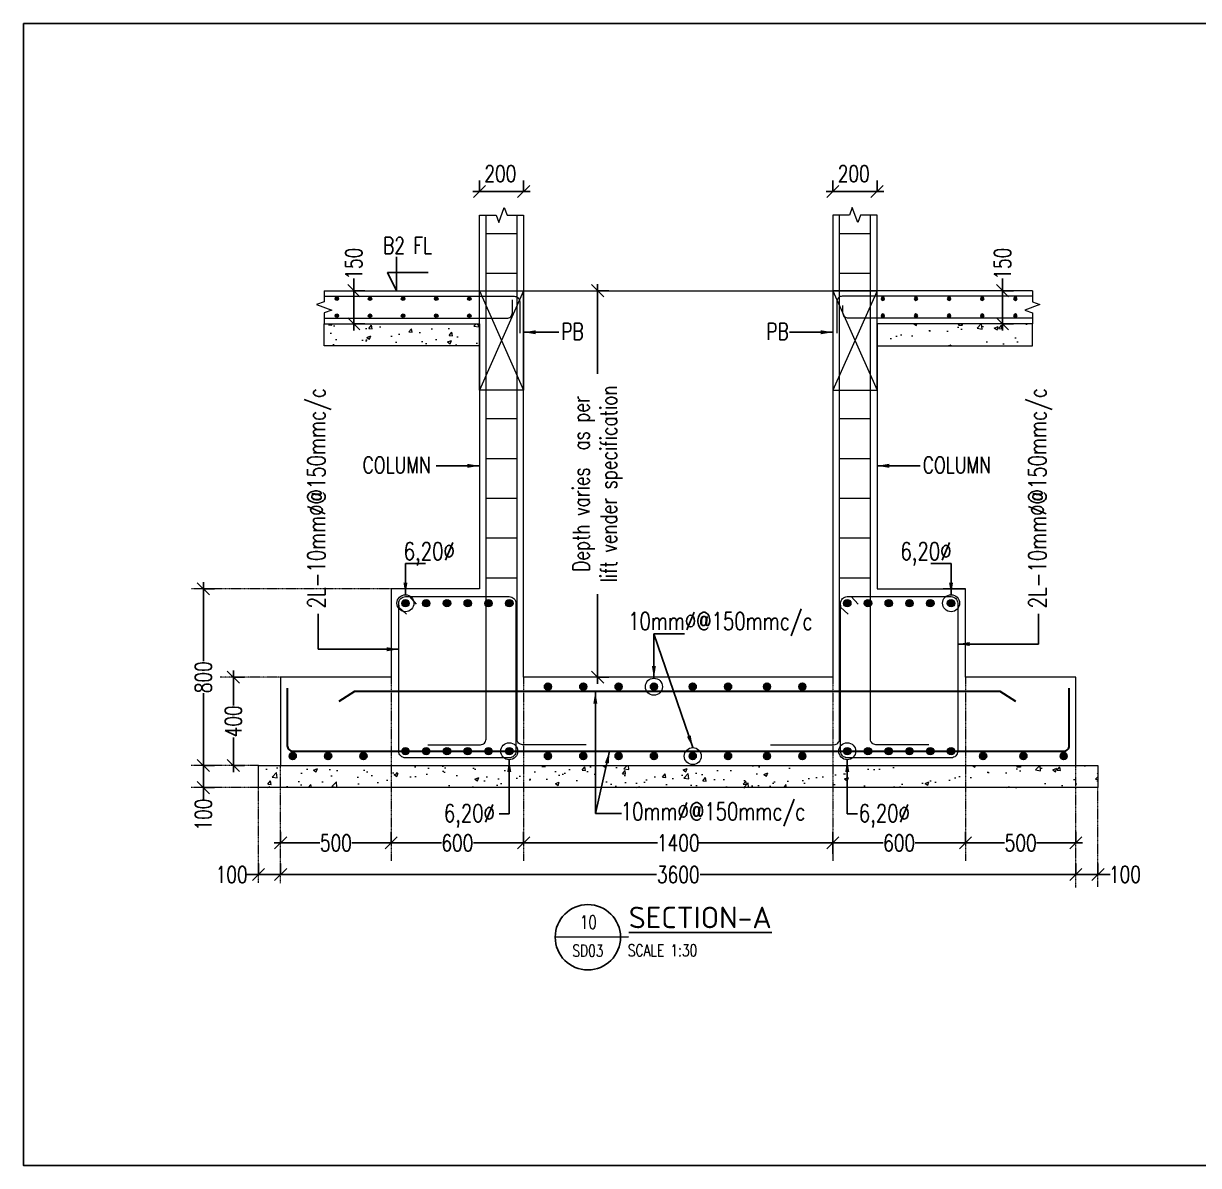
# Model space of a CAD drawing. Header units: millimetres. Extents: x -226110 to 125224, y -84 to 62581.
# Drawn here: x 80516 to 85835, y 22448 to 27619 of the extents above; entities that cross this region are included whole.
import ezdxf
from ezdxf.enums import TextEntityAlignment as Align

# ---------------------------------------------------------------- set-up
doc = ezdxf.new("R2010")
doc.units = ezdxf.units.MM
doc.linetypes.add('CENTER', pattern=[2, 1.25, -0.25, 0.25, -0.25])
doc.linetypes.add('HIDDEN', pattern=[0.375, 0.25, -0.125])
for name, color, linetype, lineweight in [('Geo-BOTM.VERT.DIR', 21, 'Continuous', 30), ('Geo-Dim  Sec & Plan', 250, 'Continuous', 25), ('Geo-Grid L', 250, 'CENTER', 13), ('Geo-Hiden Rein', 156, 'HIDDEN', 5), ('Geo-PCC-PATT', 8, 'Continuous', 9), ('Geo-Rein Bar', 21, 'Continuous', 30), ('Geo-Rein Bar Main', 21, 'Continuous', 30), ('Geo-Rein space B', 234, 'Continuous', 18), ('Geo-Sec Sml', 7, 'Continuous', 25), ('Geo-Section Line', 84, 'Continuous', 18), ('Geo-TEXT', 7, 'Continuous', 30)]:
    doc.layers.add(name, color=color, linetype=linetype, lineweight=lineweight)
doc.layers.add('Geo-Text 100', color=7, linetype='Continuous')
doc.layers.add('GEO-TITTLE HEAD', color=206, linetype='Continuous')
doc.styles.add('Geo T Arial', font='arial.ttf', dxfattribs={"width": 0.75})
doc.styles.add('Geo Txt Narr', font='simplex8.shx')
doc.styles.add('ISCOPEUR', font='isocpeur.ttf')
doc.styles.add('simplex', font='simplex.shx', dxfattribs={"width": 0.75})
doc.styles.get("Standard").update_dxf_attribs({"font": 'arial.ttf'})
doc.dimstyles.new('Geo1-30 Dim 100', dxfattribs={"dimtxt": 75, "dimasz": 55, "dimexe": 50, "dimexo": 0.2, "dimgap": 0.1, "dimtad": 0, "dimdec": 0, "dimdsep": 46, "dimtxsty": 'simplex', "dimblk": 'OBLIQUE', "dimcen": 5, "dimdle": 30, "dimclrd": 252, "dimclre": 252, "dimclrt": 34, "dimadec": 0, "dimazin": 0, "dimtfac": 1, "dimtdec": 0, "dimtmove": 0, "dimatfit": 3, "dimfxl": 100, "dimfxlon": 1, "dimlwd": -1, "dimlwe": -1, "dimarcsym": 0})

# ---------------------------------------------------------------- blocks, each defined once
blk = doc.blocks.new('*U40')
at = {"layer": 'Geo-BOTM.VERT.DIR', "lineweight": 25}
h = blk.add_hatch(color=256, dxfattribs=at)
h.dxf.hatch_style = 1
h.paths.add_polyline_path([(0.08, 0, 1), (-0.08, 0, 1)])
blk.add_circle((0, 0), 0.08, dxfattribs=at)
blk = doc.blocks.new('A$C25b5c20a')
at = {"layer": 'Geo-Hiden Rein', "linetype": 'Continuous'}
h = blk.add_hatch(color=256, dxfattribs=at)
h.dxf.hatch_style = 1
edge = h.paths.add_edge_path()
edge.add_arc((0, 0), 8.11, 0, 360)
blk.add_circle((0, 0), 8.11, dxfattribs=at)
blk = doc.blocks.new('_Oblique')
at = {"color": 0, "linetype": 'ByBlock', "lineweight": -2}
blk.add_line((-0.5, -0.5), (0.5, 0.5), dxfattribs=at)
blk = doc.blocks.new('*D568')
at = {"layer": 'Geo-Dim  Sec & Plan', "color": 252, "transparency": 16777216}
for p, q in [((81680.2, 23909), (81680.2, 23959)), ((82180.2, 23909), (82180.2, 23959))]:
    blk.add_line(p, q, dxfattribs=at)
at = {"layer": 'Geo-Dim  Sec & Plan', "color": 252, "linetype": 'Continuous', "transparency": 16777216}
for p, q in [((81650.2, 23909), (81857.8, 23909)), ((82210.2, 23909), (82002.6, 23909))]:
    blk.add_line(p, q, dxfattribs=at)
at = {"layer": 'Geo-Dim  Sec & Plan', "color": 252, "transparency": 16777216, "xscale": 55, "yscale": 55, "zscale": 55, "rotation": 180}
blk.add_blockref('_Oblique', (81680.2, 23909), dxfattribs=at)
at = {"layer": 'Geo-Dim  Sec & Plan', "color": 252, "transparency": 16777216, "xscale": 55, "yscale": 55, "zscale": 55}
blk.add_blockref('_Oblique', (82180.2, 23909), dxfattribs=at)
at = {"layer": 'Geo-Dim  Sec & Plan', "color": 34, "transparency": 16777216, "insert": (81930.2, 23909), "char_height": 75, "attachment_point": 5, "style": 'simplex'}
blk.add_mtext('500', dxfattribs=at)
blk = doc.blocks.new('*D569')
at = {"layer": 'Geo-Dim  Sec & Plan', "color": 252, "transparency": 16777216}
for p, q in [((82780.2, 23909), (82780.2, 23959)), ((84180.2, 23909), (84180.2, 23859))]:
    blk.add_line(p, q, dxfattribs=at)
at = {"layer": 'Geo-Dim  Sec & Plan', "color": 252, "linetype": 'Continuous', "transparency": 16777216}
for p, q in [((82750.2, 23909), (83386.3, 23909)), ((84210.2, 23909), (83574, 23909))]:
    blk.add_line(p, q, dxfattribs=at)
at = {"layer": 'Geo-Dim  Sec & Plan', "color": 252, "transparency": 16777216, "xscale": 55, "yscale": 55, "zscale": 55, "rotation": 180}
blk.add_blockref('_Oblique', (82780.2, 23909), dxfattribs=at)
at = {"layer": 'Geo-Dim  Sec & Plan', "color": 252, "transparency": 16777216, "xscale": 55, "yscale": 55, "zscale": 55}
blk.add_blockref('_Oblique', (84180.2, 23909), dxfattribs=at)
at = {"layer": 'Geo-Dim  Sec & Plan', "color": 34, "transparency": 16777216, "insert": (83480.2, 23909), "char_height": 75, "attachment_point": 5, "style": 'simplex'}
blk.add_mtext('1400', dxfattribs=at)
blk = doc.blocks.new('*D570')
at = {"layer": 'Geo-Dim  Sec & Plan', "color": 252, "transparency": 16777216}
for p, q in [((84780.2, 23909), (84780.2, 23959)), ((85280.2, 23909), (85280.2, 23959))]:
    blk.add_line(p, q, dxfattribs=at)
at = {"layer": 'Geo-Dim  Sec & Plan', "color": 252, "linetype": 'Continuous', "transparency": 16777216}
for p, q in [((84750.2, 23909), (84957.8, 23909)), ((85310.2, 23909), (85102.6, 23909))]:
    blk.add_line(p, q, dxfattribs=at)
at = {"layer": 'Geo-Dim  Sec & Plan', "color": 252, "transparency": 16777216, "xscale": 55, "yscale": 55, "zscale": 55, "rotation": 180}
blk.add_blockref('_Oblique', (84780.2, 23909), dxfattribs=at)
at = {"layer": 'Geo-Dim  Sec & Plan', "color": 252, "transparency": 16777216, "xscale": 55, "yscale": 55, "zscale": 55}
blk.add_blockref('_Oblique', (85280.2, 23909), dxfattribs=at)
at = {"layer": 'Geo-Dim  Sec & Plan', "color": 34, "transparency": 16777216, "insert": (85030.2, 23909), "char_height": 75, "attachment_point": 5, "style": 'simplex'}
blk.add_mtext('500', dxfattribs=at)
blk = doc.blocks.new('*D571')
at = {"layer": 'Geo-Dim  Sec & Plan', "color": 252, "transparency": 16777216}
for p, q in [((81580.2, 23765.7), (81580.2, 23815.7)), ((81680.2, 23765.7), (81680.2, 23815.7))]:
    blk.add_line(p, q, dxfattribs=at)
at = {"layer": 'Geo-Dim  Sec & Plan', "color": 252, "linetype": 'Continuous', "transparency": 16777216}
for p, q in [((81580.2, 23765.7), (81525.2, 23765.7)), ((81710.2, 23765.7), (81580.2, 23765.7))]:
    blk.add_line(p, q, dxfattribs=at)
at = {"layer": 'Geo-Dim  Sec & Plan', "color": 252, "transparency": 16777216, "xscale": 55, "yscale": 55, "zscale": 55, "rotation": 180}
blk.add_blockref('_Oblique', (81580.2, 23765.7), dxfattribs=at)
at = {"layer": 'Geo-Dim  Sec & Plan', "color": 252, "transparency": 16777216, "xscale": 55, "yscale": 55, "zscale": 55}
blk.add_blockref('_Oblique', (81680.2, 23765.7), dxfattribs=at)
at = {"layer": 'Geo-Dim  Sec & Plan', "color": 34, "transparency": 16777216, "insert": (81458.1, 23765.7), "char_height": 75, "attachment_point": 5, "style": 'simplex'}
blk.add_mtext('100', dxfattribs=at)
blk = doc.blocks.new('*D572')
at = {"layer": 'Geo-Dim  Sec & Plan', "color": 252, "transparency": 16777216}
for p, q in [((85280.2, 23765.9), (85280.2, 23815.9)), ((85380.2, 23765.9), (85380.2, 23815.9))]:
    blk.add_line(p, q, dxfattribs=at)
at = {"layer": 'Geo-Dim  Sec & Plan', "color": 252, "linetype": 'Continuous', "transparency": 16777216}
for p, q in [((85250.2, 23765.9), (85380.2, 23765.9)), ((85380.2, 23765.9), (85435.2, 23765.9))]:
    blk.add_line(p, q, dxfattribs=at)
at = {"layer": 'Geo-Dim  Sec & Plan', "color": 252, "transparency": 16777216, "xscale": 55, "yscale": 55, "zscale": 55, "rotation": 180}
blk.add_blockref('_Oblique', (85280.2, 23765.9), dxfattribs=at)
at = {"layer": 'Geo-Dim  Sec & Plan', "color": 252, "transparency": 16777216, "xscale": 55, "yscale": 55, "zscale": 55}
blk.add_blockref('_Oblique', (85380.2, 23765.9), dxfattribs=at)
at = {"layer": 'Geo-Dim  Sec & Plan', "color": 34, "transparency": 16777216, "insert": (85502.2, 23765.9), "char_height": 75, "attachment_point": 5, "style": 'simplex'}
blk.add_mtext('100', dxfattribs=at)
blk = doc.blocks.new('*D573')
at = {"layer": 'Geo-Dim  Sec & Plan', "color": 252, "transparency": 16777216}
for p, q in [((81680.2, 23765.7), (81680.2, 23815.7)), ((85280.2, 23765.7), (85280.2, 23815.7))]:
    blk.add_line(p, q, dxfattribs=at)
at = {"layer": 'Geo-Dim  Sec & Plan', "color": 252, "linetype": 'Continuous', "transparency": 16777216}
for p, q in [((81650.2, 23765.7), (83381, 23765.7)), ((85310.2, 23765.7), (83579.4, 23765.7))]:
    blk.add_line(p, q, dxfattribs=at)
at = {"layer": 'Geo-Dim  Sec & Plan', "color": 252, "transparency": 16777216, "xscale": 55, "yscale": 55, "zscale": 55, "rotation": 180}
blk.add_blockref('_Oblique', (81680.2, 23765.7), dxfattribs=at)
at = {"layer": 'Geo-Dim  Sec & Plan', "color": 252, "transparency": 16777216, "xscale": 55, "yscale": 55, "zscale": 55}
blk.add_blockref('_Oblique', (85280.2, 23765.7), dxfattribs=at)
at = {"layer": 'Geo-Dim  Sec & Plan', "color": 34, "transparency": 16777216, "insert": (83480.2, 23765.7), "char_height": 75, "attachment_point": 5, "style": 'simplex'}
blk.add_mtext('3600', dxfattribs=at)
blk = doc.blocks.new('*D562')
at = {"layer": 'Geo-Dim  Sec & Plan', "color": 252, "transparency": 16777216}
for p, q in [((81330.4, 24259.1), (81380.4, 24259.1)), ((81330.4, 24159.1), (81380.4, 24159.1))]:
    blk.add_line(p, q, dxfattribs=at)
at = {"layer": 'Geo-Dim  Sec & Plan', "color": 252, "linetype": 'Continuous', "transparency": 16777216}
for p, q in [((81330.4, 24259.1), (81330.4, 24129.1)), ((81330.4, 24159.1), (81330.4, 24104.1))]:
    blk.add_line(p, q, dxfattribs=at)
at = {"layer": 'Geo-Dim  Sec & Plan', "color": 252, "transparency": 16777216, "xscale": 55, "yscale": 55, "zscale": 55}
for p, rotation in [((81330.4, 24259.1), 90), ((81330.4, 24159.1), 270)]:
    blk.add_blockref('_Oblique', p, dxfattribs=dict(at, rotation=rotation))
at = {"layer": 'Geo-Dim  Sec & Plan', "color": 34, "transparency": 16777216, "insert": (81330.4, 24037), "char_height": 75, "attachment_point": 5, "rotation": 90, "style": 'simplex'}
blk.add_mtext('100', dxfattribs=at)
blk = doc.blocks.new('*D563')
at = {"layer": 'Geo-Dim  Sec & Plan', "color": 252, "linetype": 'Continuous', "transparency": 16777216}
for p, q in [((81466.2, 24689.1), (81466.2, 24531.5)), ((81466.2, 24229.1), (81466.2, 24386.7))]:
    blk.add_line(p, q, dxfattribs=at)
at = {"layer": 'Geo-Dim  Sec & Plan', "color": 252, "transparency": 16777216}
for p, q in [((81466.2, 24659.1), (81516.2, 24659.1)), ((81466.2, 24259.1), (81516.2, 24259.1))]:
    blk.add_line(p, q, dxfattribs=at)
at = {"layer": 'Geo-Dim  Sec & Plan', "color": 252, "transparency": 16777216, "xscale": 55, "yscale": 55, "zscale": 55}
for p, rotation in [((81466.2, 24659.1), 90), ((81466.2, 24259.1), 270)]:
    blk.add_blockref('_Oblique', p, dxfattribs=dict(at, rotation=rotation))
at = {"layer": 'Geo-Dim  Sec & Plan', "color": 34, "transparency": 16777216, "insert": (81466.2, 24459.1), "char_height": 75, "attachment_point": 5, "rotation": 90, "style": 'simplex'}
blk.add_mtext('400', dxfattribs=at)
blk = doc.blocks.new('*D564')
at = {"layer": 'Geo-Dim  Sec & Plan', "color": 252, "linetype": 'Continuous', "transparency": 16777216}
for p, q in [((83115.2, 26439.1), (83115.2, 26032.4)), ((83115.2, 24629.1), (83115.2, 25035.8))]:
    blk.add_line(p, q, dxfattribs=at)
at = {"layer": 'Geo-Dim  Sec & Plan', "color": 252, "transparency": 16777216}
for p, q in [((83115.2, 26409.1), (83165.2, 26409.1)), ((83115.2, 24659.1), (83165.2, 24659.1))]:
    blk.add_line(p, q, dxfattribs=at)
at = {"layer": 'Geo-Dim  Sec & Plan', "color": 252, "transparency": 16777216, "xscale": 55, "yscale": 55, "zscale": 55}
for p, rotation in [((83115.2, 26409.1), 90), ((83115.2, 24659.1), 270)]:
    blk.add_blockref('_Oblique', p, dxfattribs=dict(at, rotation=rotation))
at = {"layer": 'Geo-Dim  Sec & Plan', "color": 34, "transparency": 16777216, "insert": (83115.2, 25534.1), "char_height": 75, "attachment_point": 5, "rotation": 90, "style": 'simplex'}
blk.add_mtext('{\\C1;Depth varies  as per\\Plift vender specification}', dxfattribs=at)
blk = doc.blocks.new('*D565')
at = {"layer": 'Geo-Dim  Sec & Plan', "color": 252, "transparency": 16777216}
for p, q in [((82180.2, 23909), (82180.2, 23959)), ((82780.2, 23909), (82780.2, 23959))]:
    blk.add_line(p, q, dxfattribs=at)
at = {"layer": 'Geo-Dim  Sec & Plan', "color": 252, "linetype": 'Continuous', "transparency": 16777216}
for p, q in [((82150.2, 23909), (82407.8, 23909)), ((82810.2, 23909), (82552.6, 23909))]:
    blk.add_line(p, q, dxfattribs=at)
at = {"layer": 'Geo-Dim  Sec & Plan', "color": 252, "transparency": 16777216, "xscale": 55, "yscale": 55, "zscale": 55, "rotation": 180}
blk.add_blockref('_Oblique', (82180.2, 23909), dxfattribs=at)
at = {"layer": 'Geo-Dim  Sec & Plan', "color": 252, "transparency": 16777216, "xscale": 55, "yscale": 55, "zscale": 55}
blk.add_blockref('_Oblique', (82780.2, 23909), dxfattribs=at)
at = {"layer": 'Geo-Dim  Sec & Plan', "color": 34, "transparency": 16777216, "insert": (82480.2, 23909), "char_height": 75, "attachment_point": 5, "style": 'simplex'}
blk.add_mtext('600', dxfattribs=at)
blk = doc.blocks.new('*D566')
at = {"layer": 'Geo-Dim  Sec & Plan', "color": 252, "transparency": 16777216}
for p, q in [((84180.2, 23909), (84180.2, 23959)), ((84780.2, 23909), (84780.2, 23959))]:
    blk.add_line(p, q, dxfattribs=at)
at = {"layer": 'Geo-Dim  Sec & Plan', "color": 252, "linetype": 'Continuous', "transparency": 16777216}
for p, q in [((84150.2, 23909), (84407.8, 23909)), ((84810.2, 23909), (84552.6, 23909))]:
    blk.add_line(p, q, dxfattribs=at)
at = {"layer": 'Geo-Dim  Sec & Plan', "color": 252, "transparency": 16777216, "xscale": 55, "yscale": 55, "zscale": 55, "rotation": 180}
blk.add_blockref('_Oblique', (84180.2, 23909), dxfattribs=at)
at = {"layer": 'Geo-Dim  Sec & Plan', "color": 252, "transparency": 16777216, "xscale": 55, "yscale": 55, "zscale": 55}
blk.add_blockref('_Oblique', (84780.2, 23909), dxfattribs=at)
at = {"layer": 'Geo-Dim  Sec & Plan', "color": 34, "transparency": 16777216, "insert": (84480.2, 23909), "char_height": 75, "attachment_point": 5, "style": 'simplex'}
blk.add_mtext('600', dxfattribs=at)
blk = doc.blocks.new('*D567')
at = {"layer": 'Geo-Dim  Sec & Plan', "color": 252, "linetype": 'Continuous', "transparency": 16777216}
for p, q in [((81330.4, 25089.1), (81330.4, 24731.5)), ((81330.4, 24229.1), (81330.4, 24586.7))]:
    blk.add_line(p, q, dxfattribs=at)
at = {"layer": 'Geo-Dim  Sec & Plan', "color": 252, "transparency": 16777216}
for p, q in [((81330.4, 25059.1), (81380.4, 25059.1)), ((81330.4, 24259.1), (81380.4, 24259.1))]:
    blk.add_line(p, q, dxfattribs=at)
at = {"layer": 'Geo-Dim  Sec & Plan', "color": 252, "transparency": 16777216, "xscale": 55, "yscale": 55, "zscale": 55}
for p, rotation in [((81330.4, 25059.1), 90), ((81330.4, 24259.1), 270)]:
    blk.add_blockref('_Oblique', p, dxfattribs=dict(at, rotation=rotation))
at = {"layer": 'Geo-Dim  Sec & Plan', "color": 34, "transparency": 16777216, "insert": (81330.4, 24659.1), "char_height": 75, "attachment_point": 5, "rotation": 90, "style": 'simplex'}
blk.add_mtext('800', dxfattribs=at)
blk = doc.blocks.new('GEO TITLE HEAD NAME')
at = {"layer": 'GEO-TITTLE HEAD'}
blk.add_line((-11.2, -0.15), (-0.11, -0.09), dxfattribs=at)
blk.add_circle((-6.27, -0.15), 4.93, dxfattribs=at)
at = {"layer": 'Geo-Sec Sml', "lineweight": 18, "ltscale": 0.1, "style": 'Geo T Arial'}
blk.add_attdef('WALL_SECTION', text='', height=3, dxfattribs=at).set_placement((-6.38, 3.46), align=Align.MIDDLE)
at = {"layer": 'Geo-Sec Sml', "color": 84, "style": 'Geo Txt Narr'}
blk.add_attdef('DRAWING-REF', text='', height=2.5, dxfattribs=at).set_placement((-6.38, -2.37), align=Align.MIDDLE)
at = {"layer": 'Geo-TEXT', "style": 'Geo T Arial'}
blk.add_attdef('%%ULAYOUT', (-0.1, 1.21), '', height=4, dxfattribs=at)
at = {"layer": 'Geo-TEXT'}
blk.add_attdef('SCALE', (-0.24, -3.03), '', height=2, dxfattribs=at)
blk = doc.blocks.new('*D574')
at = {"layer": 'Geo-Dim  Sec & Plan', "color": 252, "linetype": 'Continuous', "transparency": 16777216}
for p, q in [((84948.4, 26409.1), (84948.4, 26464.1)), ((84948.4, 26229.1), (84948.4, 26409.1))]:
    blk.add_line(p, q, dxfattribs=at)
at = {"layer": 'Geo-Dim  Sec & Plan', "color": 252, "transparency": 16777216}
for p, q in [((84948.4, 26409.1), (84998.4, 26409.1)), ((84948.4, 26259.1), (84998.4, 26259.1))]:
    blk.add_line(p, q, dxfattribs=at)
at = {"layer": 'Geo-Dim  Sec & Plan', "color": 252, "transparency": 16777216, "xscale": 55, "yscale": 55, "zscale": 55}
for p, rotation in [((84948.4, 26409.1), 90), ((84948.4, 26259.1), 270)]:
    blk.add_blockref('_Oblique', p, dxfattribs=dict(at, rotation=rotation))
at = {"layer": 'Geo-Dim  Sec & Plan', "color": 34, "transparency": 16777216, "insert": (84948.4, 26531.2), "char_height": 75, "attachment_point": 5, "rotation": 90, "style": 'simplex'}
blk.add_mtext('150', dxfattribs=at)
blk = doc.blocks.new('A$C65e3057c')
at = {"layer": 'Geo-Rein space B'}
h = blk.add_hatch(color=256, dxfattribs=at)
h.dxf.hatch_style = 1
edge = h.paths.add_edge_path()
edge.add_arc((0, 0), 16.9, 0, 360)
blk.add_circle((0, 0), 16.9, dxfattribs=at)
blk = doc.blocks.new('*U575')
blk.add_blockref('A$C65e3057c', (0, 0))
blk = doc.blocks.new('*U576')
at = {"color": 0, "linetype": 'ByBlock', "lineweight": -2, "transparency": 16777216}
for p in [(71849.8, 25034.3), (71943.8, 25034.3), (72037.8, 25034.3), (72131.8, 25034.3), (72225.8, 25034.3), (72319.8, 25034.3), (71849.8, 24364.3), (71943.8, 24364.3), (72037.8, 24364.3), (72131.8, 24364.3), (72225.8, 24364.3), (72319.8, 24364.3)]:
    blk.add_blockref('*U575', p, dxfattribs=at)
blk = doc.blocks.new('*U577')
blk.add_blockref('A$C65e3057c', (0, 0))
blk = doc.blocks.new('*U578')
at = {"color": 0, "linetype": 'ByBlock', "lineweight": -2, "transparency": 16777216}
for p in [(71849.8, 25034.3), (71943.8, 25034.3), (72037.8, 25034.3), (72131.8, 25034.3), (72225.8, 25034.3), (72319.8, 25034.3), (71849.8, 24364.3), (71943.8, 24364.3), (72037.8, 24364.3), (72131.8, 24364.3), (72225.8, 24364.3), (72319.8, 24364.3)]:
    blk.add_blockref('*U577', p, dxfattribs=at)
blk = doc.blocks.new('*D581')
at = {"layer": 'Geo-Dim  Sec & Plan', "color": 252, "transparency": 16777216}
for p, q in [((82580.2, 26858.1), (82580.2, 26908.1)), ((82780.2, 26858.1), (82780.2, 26908.1))]:
    blk.add_line(p, q, dxfattribs=at)
at = {"layer": 'Geo-Dim  Sec & Plan', "color": 252, "linetype": 'Continuous', "transparency": 16777216}
blk.add_line((82550.2, 26858.1), (82810.2, 26858.1), dxfattribs=at)
at = {"layer": 'Geo-Dim  Sec & Plan', "color": 252, "transparency": 16777216, "xscale": 55, "yscale": 55, "zscale": 55, "rotation": 180}
blk.add_blockref('_Oblique', (82580.2, 26858.1), dxfattribs=at)
at = {"layer": 'Geo-Dim  Sec & Plan', "color": 252, "transparency": 16777216, "xscale": 55, "yscale": 55, "zscale": 55}
blk.add_blockref('_Oblique', (82780.2, 26858.1), dxfattribs=at)
at = {"layer": 'Geo-Dim  Sec & Plan', "color": 34, "transparency": 16777216, "insert": (82674.7, 26939.2), "char_height": 75, "attachment_point": 5, "style": 'simplex'}
blk.add_mtext('200', dxfattribs=at)
blk = doc.blocks.new('*D582')
at = {"layer": 'Geo-Dim  Sec & Plan', "color": 252, "transparency": 16777216}
for p, q in [((84180.2, 26858.1), (84180.2, 26908.1)), ((84380.2, 26858.1), (84380.2, 26908.1))]:
    blk.add_line(p, q, dxfattribs=at)
at = {"layer": 'Geo-Dim  Sec & Plan', "color": 252, "linetype": 'Continuous', "transparency": 16777216}
blk.add_line((84150.2, 26858.1), (84410.2, 26858.1), dxfattribs=at)
at = {"layer": 'Geo-Dim  Sec & Plan', "color": 252, "transparency": 16777216, "xscale": 55, "yscale": 55, "zscale": 55, "rotation": 180}
blk.add_blockref('_Oblique', (84180.2, 26858.1), dxfattribs=at)
at = {"layer": 'Geo-Dim  Sec & Plan', "color": 252, "transparency": 16777216, "xscale": 55, "yscale": 55, "zscale": 55}
blk.add_blockref('_Oblique', (84380.2, 26858.1), dxfattribs=at)
at = {"layer": 'Geo-Dim  Sec & Plan', "color": 34, "transparency": 16777216, "insert": (84274.7, 26939.2), "char_height": 75, "attachment_point": 5, "style": 'simplex'}
blk.add_mtext('200', dxfattribs=at)
blk = doc.blocks.new('*D583')
at = {"layer": 'Geo-Dim  Sec & Plan', "color": 252, "linetype": 'Continuous', "transparency": 16777216}
for p, q in [((82011.5, 26409.1), (82011.5, 26464.1)), ((82011.5, 26229.1), (82011.5, 26409.1))]:
    blk.add_line(p, q, dxfattribs=at)
at = {"layer": 'Geo-Dim  Sec & Plan', "color": 252, "transparency": 16777216}
for p, q in [((82011.5, 26409.1), (82061.5, 26409.1)), ((82011.5, 26259.1), (82061.5, 26259.1))]:
    blk.add_line(p, q, dxfattribs=at)
at = {"layer": 'Geo-Dim  Sec & Plan', "color": 252, "transparency": 16777216, "xscale": 55, "yscale": 55, "zscale": 55}
for p, rotation in [((82011.5, 26409.1), 90), ((82011.5, 26259.1), 270)]:
    blk.add_blockref('_Oblique', p, dxfattribs=dict(at, rotation=rotation))
at = {"layer": 'Geo-Dim  Sec & Plan', "color": 34, "transparency": 16777216, "insert": (82011.5, 26531.2), "char_height": 75, "attachment_point": 5, "rotation": 90, "style": 'simplex'}
blk.add_mtext('150', dxfattribs=at)

msp = doc.modelspace()

# ---------------------------------------------------------------- hatches: boundary and pattern name
at = {"layer": 'Geo-PCC-PATT'}
h = msp.add_hatch(dxfattribs=at)
h.set_pattern_fill('AR-CONC', color=256)
h.set_pattern_definition([(50, (24665.47, 15847.42), (182.18467, -15.9391), [19.05, -209.55]), (355, (24665.47, 15847.42), (-35.2434, 191.05685), [15.24, -167.6406]), (100.45144, (24680.65, 15846.1), (146.94125, 175.11775), [16.19, -178.09024]), (46.1842, (24665.47, 15898.22), (271.079, -42.0423), [28.575, -314.325]), (96.63556, (24688.06, 15894.72), (237.4041, 247.4261), [24.285, -267.1356]), (351.18415, (24665.47, 15898.22), (237.4041, 247.4261), [22.86, -251.4597]), (21, (24690.87, 15885.52), (151.6144, -102.2652), [19.05, -209.55]), (326, (24690.87, 15885.52), (61.802, 184.18797), [15.24, -167.64]), (71.45144, (24703.5, 15877), (213.4164, 81.92277), [16.19, -178.08994]), (37.5, (24665.47, 15847.424), (3.0886, 84.55504), [0, -165.608, 0, -170.18, 0, -168.275]), (7.5, (24665.47, 15847.42), (66.81966, 100.18057), [0, -97.028, 0, -161.798, 0, -64.135]), (327.5, (24608.83, 15847.424), (135.590595, -5.728744), [0, -63.5, 0, -198.12, 0, -262.89]), (317.5, (24583.43, 15847.42), (148.12918, 25.4265), [0, -82.55, 0, -131.572, 0, -186.69])])
h.paths.add_polyline_path([(81877.1, 26259.1), (82580.2, 26259.1), (82580.2, 26159.1), (81877.1, 26159.1)])
h = msp.add_hatch(dxfattribs=at)
h.set_pattern_fill('AR-CONC', color=256)
h.set_pattern_definition([(50, (23215.47, 15847.42), (182.18467, -15.9391), [19.05, -209.55]), (355, (23215.47, 15847.42), (-35.2434, 191.05685), [15.24, -167.6406]), (100.45144, (23230.65, 15846.1), (146.94125, 175.11775), [16.19, -178.09024]), (46.1842, (23215.47, 15898.22), (271.07904, -42.0423), [28.575, -314.325]), (96.63556, (23238.06, 15894.72), (237.4041, 247.4261), [24.285, -267.1356]), (351.18415, (23215.47, 15898.22), (237.4041, 247.4261), [22.86, -251.4597]), (21, (23240.87, 15885.52), (151.6144, -102.2652), [19.05, -209.55]), (326, (23240.87, 15885.52), (61.80203, 184.18797), [15.24, -167.64]), (71.45144, (23253.5, 15877), (213.4164, 81.92277), [16.19, -178.08994]), (37.5, (23215.47, 15847.424), (3.0886, 84.55504), [0, -165.608, 0, -170.18, 0, -168.275]), (7.5, (23215.47, 15847.42), (66.81966, 100.18057), [0, -97.028, 0, -161.798, 0, -64.135]), (327.5, (23158.83, 15847.424), (135.590595, -5.728744), [0, -63.5, 0, -198.12, 0, -262.89]), (317.5, (23133.43, 15847.42), (148.12918, 25.4265), [0, -82.55, 0, -131.572, 0, -186.69])])
h.paths.add_polyline_path([(85083.2, 26259.1), (84380.2, 26259.1), (84380.2, 26159.1), (85083.2, 26159.1)])
h = msp.add_hatch(dxfattribs=at)
h.set_pattern_fill('AR-CONC', color=256)
h.set_pattern_definition([(50, (23480.64, 13847.42), (182.18467, -15.9391), [19.05, -209.55]), (355, (23480.64, 13847.42), (-35.2434, 191.05685), [15.24, -167.6406]), (100.45144, (23495.82, 13846.1), (146.94125, 175.11775), [16.19, -178.09024]), (46.1842, (23480.64, 13898.22), (271.07904, -42.0423), [28.575, -314.325]), (96.63556, (23503.23, 13894.72), (237.4041, 247.4261), [24.285, -267.1356]), (351.18415, (23480.64, 13898.22), (237.4041, 247.4261), [22.86, -251.4597]), (21, (23506.04, 13885.52), (151.6144, -102.2652), [19.05, -209.55]), (326, (23506.04, 13885.52), (61.80203, 184.18797), [15.24, -167.64]), (71.45144, (23518.67, 13877), (213.4164, 81.92277), [16.19, -178.08994]), (37.5, (23480.636, 13847.424), (3.0886, 84.55504), [0, -165.608, 0, -170.18, 0, -168.275]), (7.5, (23480.64, 13847.42), (66.81966, 100.18057), [0, -97.028, 0, -161.798, 0, -64.135]), (327.5, (23423.994, 13847.424), (135.590595, -5.728744), [0, -63.5, 0, -198.12, 0, -262.89]), (317.5, (23398.59, 13847.42), (148.12918, 25.4265), [0, -82.55, 0, -131.572, 0, -186.69])])
h.paths.add_polyline_path([(81580.2, 24259.1), (85380.2, 24259.1), (85380.2, 24159.1), (81580.2, 24159.1)])

# ---------------------------------------------------------------- linework, layer by layer
msp.add_lwpolyline([(80516.1, 27619.1), (103741.2, 27619.1), (103741.2, 22448.1), (80516.1, 22448.1)], close=True)
at = {"color": 1}
msp.add_lwpolyline([(82204.8, 26562), (82204.8, 26409.1), (82164.4, 26491), (82348.7, 26491)], dxfattribs=at)
at = {"layer": 'Geo-Grid L'}
for p, q in [((82180.2, 24659.1), (82180.2, 23828)), ((82780.2, 24659.1), (82780.2, 23828)), ((84180.2, 24659.1), (84180.2, 23828)), ((84780.2, 24659.1), (84780.2, 23828))]:
    msp.add_line(p, q, dxfattribs=at)
for points in [[(82180.2, 25059.1), (81276.9, 25059.1)], [(81680.2, 24659.1), (81405.7, 24659.1)], [(81580.2, 24259.1), (81275, 24259.1)], [(81680.2, 23727), (81680.2, 24259.1)], [(85280.2, 23707.5), (85280.2, 24259.1)], [(81580.2, 24159.1), (81275, 24159.1)], [(81580.2, 23727.6), (81580.2, 24159.1)], [(85380.2, 23710.1), (85380.2, 24159.1)]]:
    msp.add_lwpolyline(points, dxfattribs=at)
at = {"layer": 'Geo-Hiden Rein', "linetype": 'Continuous'}
for p, q in [((82750.2, 26667.3), (82610.2, 26667.3)), ((84350.2, 26667.3), (84210.2, 26667.3)), ((82750.2, 26487.3), (82610.2, 26487.3)), ((84350.2, 26487.3), (84210.2, 26487.3)), ((82750.2, 25828.3), (82610.2, 25828.3)), ((84350.2, 25828.3), (84210.2, 25828.3)), ((82750.2, 25648.3), (82610.2, 25648.3)), ((84350.2, 25648.3), (84210.2, 25648.3)), ((82750.2, 25468.3), (82610.2, 25468.3)), ((84350.2, 25468.3), (84210.2, 25468.3)), ((82750.2, 25288.3), (82610.2, 25288.3)), ((84350.2, 25288.3), (84210.2, 25288.3)), ((82750.2, 25108.3), (82610.2, 25108.3)), ((84350.2, 25108.3), (84210.2, 25108.3))]:
    msp.add_line(p, q, dxfattribs=at)
for points in [[(82345.8, 24353.3), (82585.2, 24353.3, 0.414214), (82610.2, 24378.3), (82610.2, 26751.8)], [(83063.3, 24353.3), (82775.2, 24353.3, -0.414214), (82750.2, 24378.3), (82750.2, 26751.8)], [(83897.1, 24353.3), (84185.2, 24353.3, 0.414214), (84210.2, 24378.3), (84210.2, 26751.8)], [(84614.6, 24353.3), (84375.2, 24353.3, -0.414214), (84350.2, 24378.3), (84350.2, 26751.8)], [(81877.1, 26384.1), (82737.6, 26384.1, -0.414214), (82762.6, 26359.1), (82762.6, 26216.4)], [(85083.2, 26384.1), (84222.8, 26384.1, 0.414214), (84197.8, 26359.1), (84197.8, 26216.4)], [(81877.1, 26284.1), (82704.4, 26284.1, 0.414214), (82729.4, 26309.1), (82729.4, 26367.6)], [(85083.2, 26284.1), (84251, 26284.1, -0.414214), (84226, 26309.1), (84226, 26342.8)]]:
    msp.add_lwpolyline(points, format="xyb", dxfattribs=at)
at = {"layer": 'Geo-Rein Bar', "lineweight": 30}
msp.add_lwpolyline([(81710.2, 24609.2), (81710.2, 24348.9, 0.414214), (81735.2, 24323.9), (85225.2, 24323.9, 0.414214), (85250.2, 24348.9), (85250.2, 24609.2)], format="xyb", dxfattribs=at)
msp.add_lwpolyline([(85008.8, 24548.4), (84937, 24594.1), (82014.9, 24594.1), (81943.1, 24548.4)], dxfattribs=at)
at = {"layer": 'Geo-Rein space B'}
for points in [[(82245.2, 25024.1), (82715.2, 25024.1, -0.414214), (82745.2, 24994.1), (82745.2, 24324.1, -0.414214), (82715.2, 24294.1), (82245.2, 24294.1, -0.414214), (82215.2, 24324.1), (82215.2, 24994.1, -0.414214)], [(84245.2, 25024.1), (84715.2, 25024.1, -0.414214), (84745.2, 24994.1), (84745.2, 24324.1, -0.414214), (84715.2, 24294.1), (84245.2, 24294.1, -0.414214), (84215.2, 24324.1), (84215.2, 24994.1, -0.414214)]]:
    msp.add_lwpolyline(points, format="xyb", close=True, dxfattribs=at)
for points in [[(82253.3, 25024.1), (82263.5, 25024.1), (82294.3, 24990)], [(84253.2, 25024.1), (84263.5, 25024.1), (84294.2, 24990)], [(82215.2, 24986), (82215.2, 24975.8), (82249.3, 24945)], [(84215.2, 24986), (84215.2, 24975.8), (84249.2, 24945)]]:
    msp.add_lwpolyline(points, dxfattribs=at)
at = {"layer": 'Geo-Section Line'}
for p, q in [((81877.1, 26409.1), (82580.2, 26409.1)), ((85083.2, 26409.1), (84180.2, 26409.1))]:
    msp.add_line(p, q, dxfattribs=at)
for points in [[(82580.2, 26409.1), (82580.2, 26751.8), (82655.2, 26751.8), (82667.7, 26717.4), (82692.7, 26786.1), (82705.2, 26751.8), (82780.2, 26751.8), (82780.2, 26409.1)], [(81877.1, 26409.1), (81877.1, 26359.1), (81842.8, 26346.6), (81911.5, 26321.6), (81877.1, 26309.1), (81877.1, 26259.1)], [(82780.2, 26409.1), (82580.2, 25959.1)], [(82580.2, 26409.1), (82780.2, 25959.1)], [(82780.2, 24659.1), (82780.2, 25059.1), (82780.2, 26409.1)], [(84180.2, 26409.1), (84180.2, 24659.1)], [(84180.2, 26409.1), (84380.2, 25959.1)], [(84380.2, 26409.1), (84180.2, 25959.1)], [(85083.2, 26409.1), (85083.2, 26359.1), (85117.6, 26346.6), (85048.9, 26321.6), (85083.2, 26309.1), (85083.2, 26259.1)], [(82580.2, 26259.1), (82580.2, 25059.1), (82180.2, 25059.1), (82180.2, 24659.1), (81680.2, 24659.1), (81680.2, 24259.1)], [(84380.2, 26259.1), (84380.2, 25059.1), (84780.2, 25059.1)], [(84780.2, 24659.1), (84780.2, 25059.1), (84680.2, 25059.1)], [(84180.2, 24659.1), (82780.2, 24659.1)], [(85280.2, 24259.1), (85280.2, 24659.1), (84780.2, 24659.1)]]:
    msp.add_lwpolyline(points, dxfattribs=at)
for points in [[(84380.2, 26409.1), (84380.2, 26751.8), (84305.2, 26751.8), (84292.7, 26717.4), (84267.7, 26786.1), (84255.2, 26751.8), (84180.2, 26751.8), (84180.2, 26409.1)], [(82580.2, 26409.1), (82780.2, 26409.1), (82780.2, 25959.1), (82580.2, 25959.1)], [(84380.2, 26409.1), (84180.2, 26409.1), (84180.2, 25959.1), (84380.2, 25959.1)], [(81877.1, 26259.1), (82580.2, 26259.1), (82580.2, 26159.1), (81877.1, 26159.1)], [(85083.2, 26259.1), (84380.2, 26259.1), (84380.2, 26159.1), (85083.2, 26159.1)], [(81580.2, 24259.1), (85380.2, 24259.1), (85380.2, 24159.1), (81580.2, 24159.1)]]:
    msp.add_lwpolyline(points, close=True, dxfattribs=at)
at = {"layer": 'Geo-Section Line', "color": 78}
msp.add_lwpolyline([(82780.2, 26409.1), (84180.2, 26409.1)], dxfattribs=at)
at = {"layer": 'Geo-Section Line'}
for centre in [(82245.2, 24994.1), (84715.2, 24994.1), (83370, 24616.2), (82715.2, 24324.1), (84245.2, 24324.1), (83546, 24302)]:
    msp.add_circle(centre, 38.6, dxfattribs=at)

# ---------------------------------------------------------------- block references
for name, p in [('A$C25b5c20a', (81934.6, 26373)), ('A$C25b5c20a', (82084.6, 26373)), ('A$C25b5c20a', (82234.6, 26373)), ('A$C25b5c20a', (82384.6, 26373)), ('A$C25b5c20a', (82534.6, 26373)), ('A$C25b5c20a', (81934.6, 26296.1)), ('A$C25b5c20a', (82084.6, 26296.1)), ('A$C25b5c20a', (82234.6, 26296.1)), ('A$C25b5c20a', (82384.6, 26296.1)), ('A$C25b5c20a', (82534.6, 26296.1)), ('*U576', (10395.4, -40.2)), ('*U578', (12395.4, -40.2)), ('A$C65e3057c', (82245.2, 24324.1)), ('A$C65e3057c', (82715.2, 24324.1))]:
    msp.add_blockref(name, p)
at = {"xscale": -1}
for p in [(84406.3, 26373), (84556.3, 26373), (84706.3, 26373), (84856.3, 26373), (85006.3, 26373), (84406.3, 26296.1), (84556.3, 26296.1), (84706.3, 26296.1), (84856.3, 26296.1), (85006.3, 26296.1)]:
    msp.add_blockref('A$C25b5c20a', p, dxfattribs=at)
at = {"layer": 'Geo-Rein Bar Main', "yscale": 200, "zscale": 200}
for p, xscale, rotation in [((82890, 24616.2), -200, 90), ((83050, 24616.2), -200, 90), ((83210, 24616.2), -200, 90), ((83370, 24616.2), -200, 90), ((83546, 24616.2), -200, 90), ((83706, 24616.2), -200, 90), ((83882, 24616.2), -200, 90), ((84042, 24616.2), -200, 90), ((81735.2, 24302), 200, 90), ((81895.2, 24302), 200, 90), ((82055.2, 24302), 200, 90), ((82890, 24302), 200, 90), ((83050, 24302), 200, 90), ((83210, 24302), 200, 90), ((83370, 24302), 200, 90), ((83546, 24302), 200, 90), ((83706, 24302), 200, 90), ((83882, 24302), 200, 90), ((84042, 24302), 200, 90), ((84860.5, 24302), 200, 90.00000000000001), ((85042.8, 24302), 200, 90.00000000000001), ((85225.2, 24302), 200, 90.00000000000001)]:
    msp.add_blockref('*U40', p, dxfattribs=dict(at, xscale=xscale, rotation=rotation))
at = {"layer": 'GEO-TITTLE HEAD'}
ref = msp.add_blockref('GEO TITLE HEAD NAME', (83259, 23486.2), dxfattribs=dict(at, xscale=30, yscale=30, zscale=30))
ref.add_attrib('%%ULAYOUT', '%%uSECTION-A', (83256.2, 23522.5), dxfattribs={"color": 7, "ltscale": 0.5, "height": 97.5, "style": 'ISCOPEUR'})
ref.add_attrib('SCALE', 'SCALE 1:30', (83251.9, 23395.4), dxfattribs={"color": 7, "ltscale": 0.5, "height": 54, "style": 'simplex', "width": 0.75})
ref.add_attrib('DRAWING-REF', 'SD03', dxfattribs={"color": 1, "ltscale": 0.5, "height": 54, "style": 'simplex', "width": 0.75}).set_placement((83071.4, 23420.8), align=Align.MIDDLE)
ref.add_attrib('WALL_SECTION', '10', (83034.5, 23519.5), dxfattribs={"color": 1, "lineweight": 18, "ltscale": 0.1, "height": 60, "style": 'simplex', "width": 0.75})

# ---------------------------------------------------------------- texts
at = {"layer": 'Geo-Text 100', "style": 'simplex', "width": 0.75}
for s, height, p in [('B2 FL', 75, (82144.1, 26576.3)), ('PB', 75, (82950.9, 26187.1)), ('PB', 75, (83879.1, 26187.1)), ('COLUMN', 75, (82051.4, 25582.3)), ('COLUMN', 75, (84587.5, 25582.3)), ('6,20%%C', 80, (82237.2, 25189.6)), ('6,20%%C', 80, (84486, 25189.6)), ('10mm%%C@150mmc/c', 80, (83253.1, 24873.5)), ('10mm%%C@150mmc/c', 80, (83220, 24011.6)), ('6,20%%C', 80, (82419.1, 24003.4)), ('6,20%%C', 80, (84297.6, 24003.4))]:
    msp.add_text(s, height=height, dxfattribs=at).set_placement(p)
for p in [(81882.4, 24970.8), (85146.5, 24970.8)]:
    msp.add_text('2L-10mm%%C@150mmc/c', height=80, rotation=90, dxfattribs=at).set_placement(p)

# ---------------------------------------------------------------- dimensions: what is measured, and where the dimension line sits
at = {"layer": 'Geo-Dim  Sec & Plan'}
for base, p1, p2, picture, middle in [((82780.2, 26858.1), (82580.2, 26858.1), (82780.2, 26858.1), '*D581', (82674.7, 26939.2)), ((84380.2, 26858.1), (84180.2, 26858.1), (84380.2, 26858.1), '*D582', (84274.7, 26939.2))]:
    dim = msp.add_linear_dim(base=base, p1=p1, p2=p2, dimstyle='Geo1-30 Dim 100', override={"dimtmove": 2}, dxfattribs=at)
    dim.commit()
    dim.dimension.update_dxf_attribs({"geometry": picture, "text_midpoint": middle, "dimtype": 160})
for base, p1, p2, picture, middle in [((82011.5, 26409.1), (82011.5, 26259.1), (82011.5, 26409.1), '*D583', (82011.5, 26531.2)), ((84948.4, 26409.1), (84948.4, 26259.1), (84948.4, 26409.1), '*D574', (84948.4, 26531.2)), ((81330.4, 24259.1), (81330.4, 24159.1), (81330.4, 24259.1), '*D562', (81330.4, 24037))]:
    dim = msp.add_linear_dim(base=base, p1=p1, p2=p2, angle=90, dimstyle='Geo1-30 Dim 100', dxfattribs=at)
    dim.commit()
    dim.dimension.update_dxf_attribs({"geometry": picture, "text_midpoint": middle, "dimtype": 160})
dim = msp.add_linear_dim(base=(83115.2, 24659.1), p1=(83115.2, 26409.1), p2=(83115.2, 24659.1), angle=270, text='{\\C1;Depth varies  as per\\Plift vender specification}', dimstyle='Geo1-30 Dim 100', dxfattribs=at)
dim.commit()
dim.dimension.update_dxf_attribs({"geometry": '*D564', "text_midpoint": (83115.2, 25534.1)})
for base, p1, p2, angle, picture, middle in [((81330.4, 24259.1), (81330.4, 25059.1), (81330.4, 24259.1), 270, '*D567', (81330.4, 24659.1)), ((81466.2, 24659.1), (81466.2, 24259.1), (81466.2, 24659.1), 90, '*D563', (81466.2, 24459.1)), ((82180.2, 23909), (82780.2, 23909), (82180.2, 23909), 180, '*D565', (82480.2, 23909)), ((82780.2, 23909), (84180.2, 23909), (82780.2, 23909), 180, '*D569', (83480.2, 23909)), ((84180.2, 23909), (84780.2, 23909), (84180.2, 23909), 180, '*D566', (84480.2, 23909)), ((81580.2, 23765.7), (81680.2, 23765.7), (81580.2, 23765.7), 180, '*D571', (81458.1, 23765.7))]:
    dim = msp.add_linear_dim(base=base, p1=p1, p2=p2, angle=angle, dimstyle='Geo1-30 Dim 100', dxfattribs=at)
    dim.commit()
    dim.dimension.update_dxf_attribs({"geometry": picture, "text_midpoint": middle})
for base, p1, p2, picture, middle in [((82180.2, 23909), (81680.2, 23909), (82180.2, 23909), '*D568', (81930.2, 23909)), ((85280.2, 23909), (84780.2, 23909), (85280.2, 23909), '*D570', (85030.2, 23909)), ((85280.2, 23765.7), (81680.2, 23765.7), (85280.2, 23765.7), '*D573', (83480.2, 23765.7)), ((85380.2, 23765.9), (85280.2, 23765.9), (85380.2, 23765.9), '*D572', (85502.2, 23765.9))]:
    dim = msp.add_linear_dim(base=base, p1=p1, p2=p2, dimstyle='Geo1-30 Dim 100', dxfattribs=at)
    dim.commit()
    dim.dimension.update_dxf_attribs({"geometry": picture, "text_midpoint": middle})

# ---------------------------------------------------------------- leaders
for points in [[(82780.2, 26221.1), (82939.3, 26221.1)], [(84180.2, 26221.1), (83984.4, 26221.1)], [(82580.2, 25616.3), (82384.4, 25616.3)], [(84380.2, 25616.3), (84575.9, 25616.3)], [(82245.2, 25032.7), (82245.2, 25173.9), (82336.7, 25173.9)], [(84715.2, 25032.7), (84715.2, 25173.9), (84623.7, 25173.9)], [(82215.2, 24785.7), (81849.9, 24785.7), (81849.9, 24946.3)], [(84745.2, 24809.3), (85110.4, 24809.3), (85110.4, 24946.3)], [(83370, 24654.8), (83370, 24855.4), (83508.8, 24855.4)], [(83546, 24340.6), (83370, 24855.4)], [(83104.9, 24594.1), (83104.9, 24041.3), (83223.5, 24041.3)], [(83169.2, 24323.9), (83104.9, 24041.3)], [(82715.2, 24285.5), (82715.2, 24040.3), (82668.8, 24040.3)], [(84245.2, 24285.5), (84245.2, 24040.3), (84291.6, 24040.3)]]:
    msp.add_leader(points, dimstyle='Geo1-30 Dim 100', override={"dimgap": 0.1, "dimtad": 0})

doc.saveas('drawing.dxf')
